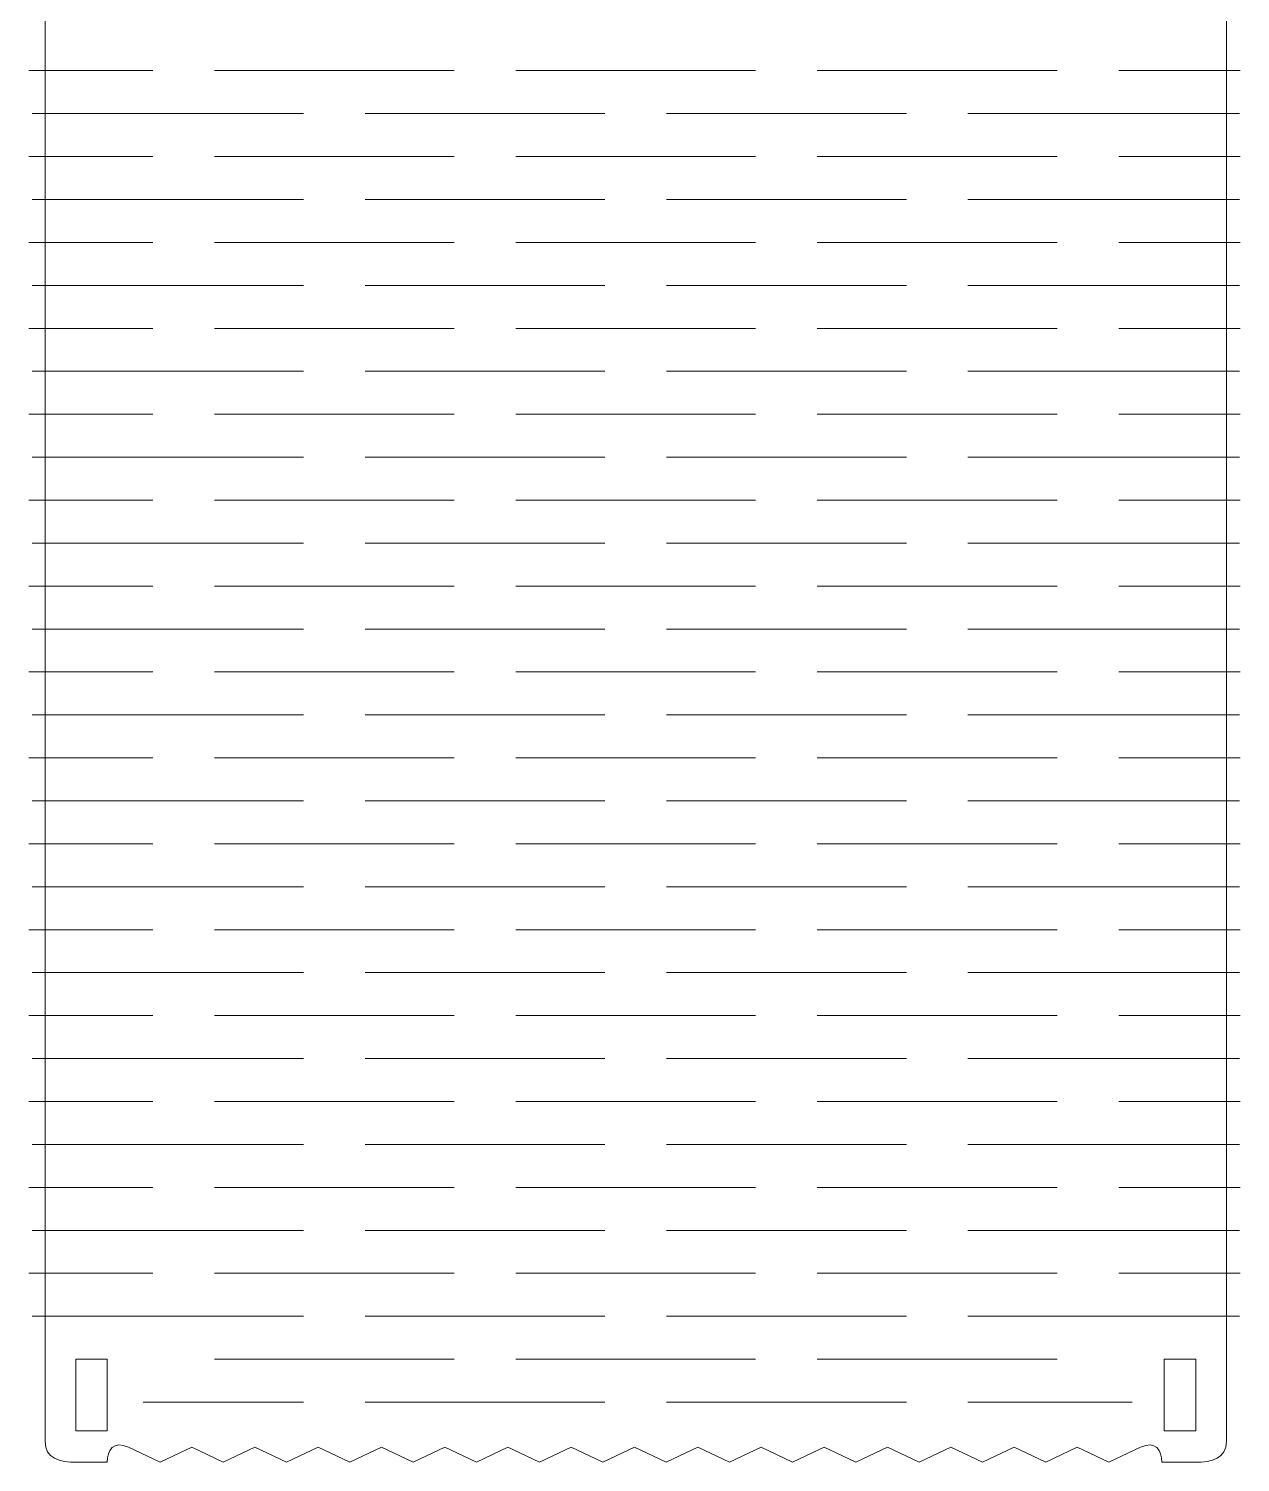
# Model space of a CAD drawing. Header units: centimetres. Extents: x -12.3 to 23.2, y 25.3 to 48.7.
# Drawn here: x 0.19 to 11.68, y 25.25 to 38.85 of the extents above; entities that cross this region are included whole.
import ezdxf

# ---------------------------------------------------------------- set-up
doc = ezdxf.new("R2010")
doc.units = ezdxf.units.CM
doc.header["$MEASUREMENT"] = 0
doc.layers.add('layer 1', color=7, linetype='Continuous')

msp = doc.modelspace()

# ---------------------------------------------------------------- linework, layer by layer
at = {"layer": 'layer 1', "color": 250, "lineweight": 9}
for points, knots in [([(0.64816, 25.25068), (0.48294, 25.25068), (0.34816, 25.28545), (0.34816, 25.45068), (0.34816, 25.45068), (0.34816, 31.27668), (0.34816, 37.10268), (0.34816, 42.92868)], [0, 0, 0, 0, 0.33333333, 0.33333333, 0.33333333, 0.33333333, 1, 1, 1, 1]), ([(11.54815, 42.92868), (11.54815, 37.10268), (11.54815, 31.27668), (11.54815, 25.45068), (11.54815, 25.45068), (11.54815, 25.28545), (11.41337, 25.25068), (11.24815, 25.25068)], [0, 0, 0, 0, 0.33333333, 0.33333333, 0.33333333, 0.33333333, 1, 1, 1, 1]), ([(0.63816, 25.55068), (0.63816, 25.55068), (0.93816, 25.55068), (0.93816, 25.55068), (0.93816, 25.55068), (0.93816, 25.55068), (0.93816, 26.22856), (0.93816, 26.22856), (0.93816, 26.22856), (0.93816, 26.22856), (0.63816, 26.22856), (0.63816, 26.22856), (0.63816, 26.22856), (0.63816, 26.22856), (0.63816, 25.55068), (0.63816, 25.55068)], [0, 0, 0, 0, 0.2, 0.2, 0.2, 0.2, 0.4, 0.4, 0.4, 0.4, 0.6, 0.6, 0.6, 0.6, 1, 1, 1, 1]), ([(11.25816, 26.22856), (11.25816, 26.22856), (10.95816, 26.22856), (10.95816, 26.22856), (10.95816, 26.22856), (10.95816, 26.22856), (10.95816, 25.55068), (10.95816, 25.55068), (10.95816, 25.55068), (10.95816, 25.55068), (11.25816, 25.55068), (11.25816, 25.55068), (11.25816, 25.55068), (11.25816, 25.55068), (11.25816, 26.22856), (11.25816, 26.22856)], [0, 0, 0, 0, 0.2, 0.2, 0.2, 0.2, 0.4, 0.4, 0.4, 0.4, 0.6, 0.6, 0.6, 0.6, 1, 1, 1, 1]), ([(10.73461, 25.39329), (10.73461, 25.39329), (10.43472, 25.25068), (10.43472, 25.25068), (10.43472, 25.25068), (10.43472, 25.25068), (10.13484, 25.39329), (10.13484, 25.39329), (10.13484, 25.39329), (10.13484, 25.39329), (9.83496, 25.25068), (9.83496, 25.25068), (9.83496, 25.25068), (9.83496, 25.25068), (9.53508, 25.39329), (9.53508, 25.39329), (9.53508, 25.39329), (9.53508, 25.39329), (9.23519, 25.25068), (9.23519, 25.25068), (9.23519, 25.25068), (9.23519, 25.25068), (8.93531, 25.39329), (8.93531, 25.39329), (8.93531, 25.39329), (8.93531, 25.39329), (8.63543, 25.25068), (8.63543, 25.25068), (8.63543, 25.25068), (8.63543, 25.25068), (8.33555, 25.39329), (8.33555, 25.39329), (8.33555, 25.39329), (8.33555, 25.39329), (8.03566, 25.25068), (8.03566, 25.25068), (8.03566, 25.25068), (8.03566, 25.25068), (7.73578, 25.39329), (7.73578, 25.39329), (7.73578, 25.39329), (7.73578, 25.39329), (7.4359, 25.25068), (7.4359, 25.25068), (7.4359, 25.25068), (7.4359, 25.25068), (7.13602, 25.39329), (7.13602, 25.39329), (7.13602, 25.39329), (7.13602, 25.39329), (6.83614, 25.25068), (6.83614, 25.25068), (6.83614, 25.25068), (6.83614, 25.25068), (6.53626, 25.39329), (6.53626, 25.39329), (6.53626, 25.39329), (6.53626, 25.39329), (6.23638, 25.25068), (6.23638, 25.25068), (6.23638, 25.25068), (6.23638, 25.25068), (5.9365, 25.39329), (5.9365, 25.39329), (5.9365, 25.39329), (5.9365, 25.39329), (5.63661, 25.25068), (5.63661, 25.25068), (5.63661, 25.25068), (5.63661, 25.25068), (5.33673, 25.39329), (5.33673, 25.39329), (5.33673, 25.39329), (5.33673, 25.39329), (5.03685, 25.25068), (5.03685, 25.25068), (5.03685, 25.25068), (5.03685, 25.25068), (4.73697, 25.39329), (4.73697, 25.39329), (4.73697, 25.39329), (4.73697, 25.39329), (4.43709, 25.25068), (4.43709, 25.25068), (4.43709, 25.25068), (4.43709, 25.25068), (4.13721, 25.39329), (4.13721, 25.39329), (4.13721, 25.39329), (4.13721, 25.39329), (3.83733, 25.25068), (3.83733, 25.25068), (3.83733, 25.25068), (3.83733, 25.25068), (3.53745, 25.39329), (3.53745, 25.39329), (3.53745, 25.39329), (3.53745, 25.39329), (3.23756, 25.25068), (3.23756, 25.25068), (3.23756, 25.25068), (3.23756, 25.25068), (2.93768, 25.39329), (2.93768, 25.39329), (2.93768, 25.39329), (2.93768, 25.39329), (2.6378, 25.25068), (2.6378, 25.25068), (2.6378, 25.25068), (2.6378, 25.25068), (2.33792, 25.39329), (2.33792, 25.39329), (2.33792, 25.39329), (2.33792, 25.39329), (2.03804, 25.25068), (2.03804, 25.25068), (2.03804, 25.25068), (2.03804, 25.25068), (1.73816, 25.39329), (1.73816, 25.39329), (1.73816, 25.39329), (1.73816, 25.39329), (1.43828, 25.25068), (1.43828, 25.25068), (1.43828, 25.25068), (1.43828, 25.25068), (1.1384, 25.39329), (1.1384, 25.39329)], [0, 0, 0, 0, 0.03030303, 0.03030303, 0.03030303, 0.03030303, 0.06060606, 0.06060606, 0.06060606, 0.06060606, 0.09090909, 0.09090909, 0.09090909, 0.09090909, 0.12121212, 0.12121212, 0.12121212, 0.12121212, 0.15151515, 0.15151515, 0.15151515, 0.15151515, 0.18181818, 0.18181818, 0.18181818, 0.18181818, 0.21212121, 0.21212121, 0.21212121, 0.21212121, 0.24242424, 0.24242424, 0.24242424, 0.24242424, 0.27272727, 0.27272727, 0.27272727, 0.27272727, 0.3030303, 0.3030303, 0.3030303, 0.3030303, 0.33333333, 0.33333333, 0.33333333, 0.33333333, 0.36363636, 0.36363636, 0.36363636, 0.36363636, 0.39393939, 0.39393939, 0.39393939, 0.39393939, 0.42424242, 0.42424242, 0.42424242, 0.42424242, 0.45454545, 0.45454545, 0.45454545, 0.45454545, 0.48484848, 0.48484848, 0.48484848, 0.48484848, 0.51515152, 0.51515152, 0.51515152, 0.51515152, 0.54545455, 0.54545455, 0.54545455, 0.54545455, 0.57575758, 0.57575758, 0.57575758, 0.57575758, 0.60606061, 0.60606061, 0.60606061, 0.60606061, 0.63636364, 0.63636364, 0.63636364, 0.63636364, 0.66666667, 0.66666667, 0.66666667, 0.66666667, 0.6969697, 0.6969697, 0.6969697, 0.6969697, 0.72727273, 0.72727273, 0.72727273, 0.72727273, 0.75757576, 0.75757576, 0.75757576, 0.75757576, 0.78787879, 0.78787879, 0.78787879, 0.78787879, 0.81818182, 0.81818182, 0.81818182, 0.81818182, 0.84848485, 0.84848485, 0.84848485, 0.84848485, 0.87878788, 0.87878788, 0.87878788, 0.87878788, 0.90909091, 0.90909091, 0.90909091, 0.90909091, 0.93939394, 0.93939394, 0.93939394, 0.93939394, 1, 1, 1, 1])]:
    msp.add_open_spline(points, degree=3, knots=knots, dxfattribs=at)
for points in [[(1.36905, 38.44816), (1.36905, 38.44816), (0.19255, 38.44816), (0.19255, 38.44816)], [(4.22711, 38.44816), (4.22711, 38.44816), (1.95308, 38.44816), (1.95308, 38.44816)], [(7.08517, 38.44816), (7.08517, 38.44816), (4.81114, 38.44816), (4.81114, 38.44816)], [(9.94323, 38.44816), (9.94323, 38.44816), (7.6692, 38.44816), (7.6692, 38.44816)], [(11.68047, 38.44816), (11.68047, 38.44816), (10.52726, 38.44816), (10.52726, 38.44816)], [(2.79808, 38.04084), (2.79808, 38.04084), (0.22405, 38.04084), (0.22405, 38.04084)], [(5.65614, 38.04084), (5.65614, 38.04084), (3.38211, 38.04084), (3.38211, 38.04084)], [(8.5142, 38.04084), (8.5142, 38.04084), (6.24017, 38.04084), (6.24017, 38.04084)], [(11.67226, 38.04084), (11.67226, 38.04084), (9.09823, 38.04084), (9.09823, 38.04084)], [(1.36905, 37.63352), (1.36905, 37.63352), (0.19255, 37.63352), (0.19255, 37.63352)], [(4.22711, 37.63352), (4.22711, 37.63352), (1.95308, 37.63352), (1.95308, 37.63352)], [(7.08517, 37.63352), (7.08517, 37.63352), (4.81114, 37.63352), (4.81114, 37.63352)], [(9.94323, 37.63352), (9.94323, 37.63352), (7.6692, 37.63352), (7.6692, 37.63352)], [(11.68047, 37.63352), (11.68047, 37.63352), (10.52726, 37.63352), (10.52726, 37.63352)], [(2.79808, 37.2262), (2.79808, 37.2262), (0.22405, 37.2262), (0.22405, 37.2262)], [(5.65614, 37.2262), (5.65614, 37.2262), (3.38211, 37.2262), (3.38211, 37.2262)], [(8.5142, 37.2262), (8.5142, 37.2262), (6.24017, 37.2262), (6.24017, 37.2262)], [(11.67226, 37.2262), (11.67226, 37.2262), (9.09823, 37.2262), (9.09823, 37.2262)], [(1.36905, 36.81888), (1.36905, 36.81888), (0.19255, 36.81888), (0.19255, 36.81888)], [(4.22711, 36.81888), (4.22711, 36.81888), (1.95308, 36.81888), (1.95308, 36.81888)], [(7.08517, 36.81888), (7.08517, 36.81888), (4.81114, 36.81888), (4.81114, 36.81888)], [(9.94323, 36.81888), (9.94323, 36.81888), (7.6692, 36.81888), (7.6692, 36.81888)], [(11.68047, 36.81888), (11.68047, 36.81888), (10.52726, 36.81888), (10.52726, 36.81888)], [(2.79808, 36.41156), (2.79808, 36.41156), (0.22405, 36.41156), (0.22405, 36.41156)], [(5.65614, 36.41156), (5.65614, 36.41156), (3.38211, 36.41156), (3.38211, 36.41156)], [(8.5142, 36.41156), (8.5142, 36.41156), (6.24017, 36.41156), (6.24017, 36.41156)], [(11.67226, 36.41156), (11.67226, 36.41156), (9.09823, 36.41156), (9.09823, 36.41156)], [(1.36905, 36.00424), (1.36905, 36.00424), (0.19255, 36.00424), (0.19255, 36.00424)], [(4.22711, 36.00424), (4.22711, 36.00424), (1.95308, 36.00424), (1.95308, 36.00424)], [(7.08517, 36.00424), (7.08517, 36.00424), (4.81114, 36.00424), (4.81114, 36.00424)], [(9.94323, 36.00424), (9.94323, 36.00424), (7.6692, 36.00424), (7.6692, 36.00424)], [(11.68047, 36.00424), (11.68047, 36.00424), (10.52726, 36.00424), (10.52726, 36.00424)], [(2.79808, 35.59692), (2.79808, 35.59692), (0.22405, 35.59692), (0.22405, 35.59692)], [(5.65614, 35.59692), (5.65614, 35.59692), (3.38211, 35.59692), (3.38211, 35.59692)], [(8.5142, 35.59692), (8.5142, 35.59692), (6.24017, 35.59692), (6.24017, 35.59692)], [(11.67226, 35.59692), (11.67226, 35.59692), (9.09823, 35.59692), (9.09823, 35.59692)], [(1.36905, 35.1896), (1.36905, 35.1896), (0.19255, 35.1896), (0.19255, 35.1896)], [(4.22711, 35.1896), (4.22711, 35.1896), (1.95308, 35.1896), (1.95308, 35.1896)], [(7.08517, 35.1896), (7.08517, 35.1896), (4.81114, 35.1896), (4.81114, 35.1896)], [(9.94323, 35.1896), (9.94323, 35.1896), (7.6692, 35.1896), (7.6692, 35.1896)], [(11.68047, 35.1896), (11.68047, 35.1896), (10.52726, 35.1896), (10.52726, 35.1896)], [(2.79808, 34.78228), (2.79808, 34.78228), (0.22405, 34.78228), (0.22405, 34.78228)], [(5.65614, 34.78228), (5.65614, 34.78228), (3.38211, 34.78228), (3.38211, 34.78228)], [(8.5142, 34.78228), (8.5142, 34.78228), (6.24017, 34.78228), (6.24017, 34.78228)], [(11.67226, 34.78228), (11.67226, 34.78228), (9.09823, 34.78228), (9.09823, 34.78228)], [(1.36905, 34.37496), (1.36905, 34.37496), (0.19255, 34.37496), (0.19255, 34.37496)], [(4.22711, 34.37496), (4.22711, 34.37496), (1.95308, 34.37496), (1.95308, 34.37496)], [(7.08517, 34.37496), (7.08517, 34.37496), (4.81114, 34.37496), (4.81114, 34.37496)], [(9.94323, 34.37496), (9.94323, 34.37496), (7.6692, 34.37496), (7.6692, 34.37496)], [(11.68047, 34.37496), (11.68047, 34.37496), (10.52726, 34.37496), (10.52726, 34.37496)], [(2.79808, 33.96764), (2.79808, 33.96764), (0.22405, 33.96764), (0.22405, 33.96764)], [(5.65614, 33.96764), (5.65614, 33.96764), (3.38211, 33.96764), (3.38211, 33.96764)], [(8.5142, 33.96764), (8.5142, 33.96764), (6.24017, 33.96764), (6.24017, 33.96764)], [(11.67226, 33.96764), (11.67226, 33.96764), (9.09823, 33.96764), (9.09823, 33.96764)], [(1.36905, 33.56032), (1.36905, 33.56032), (0.19255, 33.56032), (0.19255, 33.56032)], [(4.22711, 33.56032), (4.22711, 33.56032), (1.95308, 33.56032), (1.95308, 33.56032)], [(7.08517, 33.56032), (7.08517, 33.56032), (4.81114, 33.56032), (4.81114, 33.56032)], [(9.94323, 33.56032), (9.94323, 33.56032), (7.6692, 33.56032), (7.6692, 33.56032)], [(11.68047, 33.56032), (11.68047, 33.56032), (10.52726, 33.56032), (10.52726, 33.56032)], [(2.79808, 33.153), (2.79808, 33.153), (0.22405, 33.153), (0.22405, 33.153)], [(5.65614, 33.153), (5.65614, 33.153), (3.38211, 33.153), (3.38211, 33.153)], [(8.5142, 33.153), (8.5142, 33.153), (6.24017, 33.153), (6.24017, 33.153)], [(11.67226, 33.153), (11.67226, 33.153), (9.09823, 33.153), (9.09823, 33.153)], [(1.36905, 32.74568), (1.36905, 32.74568), (0.19255, 32.74568), (0.19255, 32.74568)], [(4.22711, 32.74568), (4.22711, 32.74568), (1.95308, 32.74568), (1.95308, 32.74568)], [(7.08517, 32.74568), (7.08517, 32.74568), (4.81114, 32.74568), (4.81114, 32.74568)], [(9.94323, 32.74568), (9.94323, 32.74568), (7.6692, 32.74568), (7.6692, 32.74568)], [(11.68047, 32.74568), (11.68047, 32.74568), (10.52726, 32.74568), (10.52726, 32.74568)], [(2.79808, 32.33836), (2.79808, 32.33836), (0.22405, 32.33836), (0.22405, 32.33836)], [(5.65614, 32.33836), (5.65614, 32.33836), (3.38211, 32.33836), (3.38211, 32.33836)], [(8.5142, 32.33836), (8.5142, 32.33836), (6.24017, 32.33836), (6.24017, 32.33836)], [(11.67226, 32.33836), (11.67226, 32.33836), (9.09823, 32.33836), (9.09823, 32.33836)], [(1.36905, 31.93104), (1.36905, 31.93104), (0.19255, 31.93104), (0.19255, 31.93104)], [(4.22711, 31.93104), (4.22711, 31.93104), (1.95308, 31.93104), (1.95308, 31.93104)], [(7.08517, 31.93104), (7.08517, 31.93104), (4.81114, 31.93104), (4.81114, 31.93104)], [(9.94323, 31.93104), (9.94323, 31.93104), (7.6692, 31.93104), (7.6692, 31.93104)], [(11.68047, 31.93104), (11.68047, 31.93104), (10.52726, 31.93104), (10.52726, 31.93104)], [(2.79808, 31.52372), (2.79808, 31.52372), (0.22405, 31.52372), (0.22405, 31.52372)], [(5.65614, 31.52372), (5.65614, 31.52372), (3.38211, 31.52372), (3.38211, 31.52372)], [(8.5142, 31.52372), (8.5142, 31.52372), (6.24017, 31.52372), (6.24017, 31.52372)], [(11.67226, 31.52372), (11.67226, 31.52372), (9.09823, 31.52372), (9.09823, 31.52372)], [(1.36905, 31.1164), (1.36905, 31.1164), (0.19255, 31.1164), (0.19255, 31.1164)], [(4.22711, 31.1164), (4.22711, 31.1164), (1.95308, 31.1164), (1.95308, 31.1164)], [(7.08517, 31.1164), (7.08517, 31.1164), (4.81114, 31.1164), (4.81114, 31.1164)], [(9.94323, 31.1164), (9.94323, 31.1164), (7.6692, 31.1164), (7.6692, 31.1164)], [(11.68047, 31.1164), (11.68047, 31.1164), (10.52726, 31.1164), (10.52726, 31.1164)], [(2.79808, 30.70908), (2.79808, 30.70908), (0.22405, 30.70908), (0.22405, 30.70908)], [(5.65614, 30.70908), (5.65614, 30.70908), (3.38211, 30.70908), (3.38211, 30.70908)], [(8.5142, 30.70908), (8.5142, 30.70908), (6.24017, 30.70908), (6.24017, 30.70908)], [(11.67226, 30.70908), (11.67226, 30.70908), (9.09823, 30.70908), (9.09823, 30.70908)], [(1.36905, 30.30176), (1.36905, 30.30176), (0.19255, 30.30176), (0.19255, 30.30176)], [(4.22711, 30.30176), (4.22711, 30.30176), (1.95308, 30.30176), (1.95308, 30.30176)], [(7.08517, 30.30176), (7.08517, 30.30176), (4.81114, 30.30176), (4.81114, 30.30176)], [(9.94323, 30.30176), (9.94323, 30.30176), (7.6692, 30.30176), (7.6692, 30.30176)], [(11.68047, 30.30176), (11.68047, 30.30176), (10.52726, 30.30176), (10.52726, 30.30176)], [(2.79808, 29.89444), (2.79808, 29.89444), (0.22405, 29.89444), (0.22405, 29.89444)], [(5.65614, 29.89444), (5.65614, 29.89444), (3.38211, 29.89444), (3.38211, 29.89444)], [(8.5142, 29.89444), (8.5142, 29.89444), (6.24017, 29.89444), (6.24017, 29.89444)], [(11.67226, 29.89444), (11.67226, 29.89444), (9.09823, 29.89444), (9.09823, 29.89444)], [(1.36905, 29.48712), (1.36905, 29.48712), (0.19255, 29.48712), (0.19255, 29.48712)], [(4.22711, 29.48712), (4.22711, 29.48712), (1.95308, 29.48712), (1.95308, 29.48712)], [(7.08517, 29.48712), (7.08517, 29.48712), (4.81114, 29.48712), (4.81114, 29.48712)], [(9.94323, 29.48712), (9.94323, 29.48712), (7.6692, 29.48712), (7.6692, 29.48712)], [(11.68047, 29.48712), (11.68047, 29.48712), (10.52726, 29.48712), (10.52726, 29.48712)], [(2.79808, 29.0798), (2.79808, 29.0798), (0.22405, 29.0798), (0.22405, 29.0798)], [(5.65614, 29.0798), (5.65614, 29.0798), (3.38211, 29.0798), (3.38211, 29.0798)], [(8.5142, 29.0798), (8.5142, 29.0798), (6.24017, 29.0798), (6.24017, 29.0798)], [(11.67226, 29.0798), (11.67226, 29.0798), (9.09823, 29.0798), (9.09823, 29.0798)], [(1.36905, 28.67248), (1.36905, 28.67248), (0.19255, 28.67248), (0.19255, 28.67248)], [(4.22711, 28.67248), (4.22711, 28.67248), (1.95308, 28.67248), (1.95308, 28.67248)], [(7.08517, 28.67248), (7.08517, 28.67248), (4.81114, 28.67248), (4.81114, 28.67248)], [(9.94323, 28.67248), (9.94323, 28.67248), (7.6692, 28.67248), (7.6692, 28.67248)], [(11.68047, 28.67248), (11.68047, 28.67248), (10.52726, 28.67248), (10.52726, 28.67248)], [(2.79808, 28.26516), (2.79808, 28.26516), (0.22405, 28.26516), (0.22405, 28.26516)], [(5.65614, 28.26516), (5.65614, 28.26516), (3.38211, 28.26516), (3.38211, 28.26516)], [(8.5142, 28.26516), (8.5142, 28.26516), (6.24017, 28.26516), (6.24017, 28.26516)], [(11.67226, 28.26516), (11.67226, 28.26516), (9.09823, 28.26516), (9.09823, 28.26516)], [(1.36905, 27.85784), (1.36905, 27.85784), (0.19255, 27.85784), (0.19255, 27.85784)], [(4.22711, 27.85784), (4.22711, 27.85784), (1.95308, 27.85784), (1.95308, 27.85784)], [(7.08517, 27.85784), (7.08517, 27.85784), (4.81114, 27.85784), (4.81114, 27.85784)], [(9.94323, 27.85784), (9.94323, 27.85784), (7.6692, 27.85784), (7.6692, 27.85784)], [(11.68047, 27.85784), (11.68047, 27.85784), (10.52726, 27.85784), (10.52726, 27.85784)], [(2.79808, 27.45052), (2.79808, 27.45052), (0.22405, 27.45052), (0.22405, 27.45052)], [(5.65614, 27.45052), (5.65614, 27.45052), (3.38211, 27.45052), (3.38211, 27.45052)], [(8.5142, 27.45052), (8.5142, 27.45052), (6.24017, 27.45052), (6.24017, 27.45052)], [(11.67226, 27.45052), (11.67226, 27.45052), (9.09823, 27.45052), (9.09823, 27.45052)], [(1.36905, 27.0432), (1.36905, 27.0432), (0.19255, 27.0432), (0.19255, 27.0432)], [(4.22711, 27.0432), (4.22711, 27.0432), (1.95308, 27.0432), (1.95308, 27.0432)], [(7.08517, 27.0432), (7.08517, 27.0432), (4.81114, 27.0432), (4.81114, 27.0432)], [(9.94323, 27.0432), (9.94323, 27.0432), (7.6692, 27.0432), (7.6692, 27.0432)], [(11.68047, 27.0432), (11.68047, 27.0432), (10.52726, 27.0432), (10.52726, 27.0432)], [(2.79808, 26.63588), (2.79808, 26.63588), (0.22405, 26.63588), (0.22405, 26.63588)], [(5.65614, 26.63588), (5.65614, 26.63588), (3.38211, 26.63588), (3.38211, 26.63588)], [(8.5142, 26.63588), (8.5142, 26.63588), (6.24017, 26.63588), (6.24017, 26.63588)], [(11.67226, 26.63588), (11.67226, 26.63588), (9.09823, 26.63588), (9.09823, 26.63588)], [(4.22711, 26.22856), (4.22711, 26.22856), (1.95308, 26.22856), (1.95308, 26.22856)], [(7.08517, 26.22856), (7.08517, 26.22856), (4.81114, 26.22856), (4.81114, 26.22856)], [(9.94323, 26.22856), (9.94323, 26.22856), (7.6692, 26.22856), (7.6692, 26.22856)], [(2.79808, 25.82124), (2.79808, 25.82124), (1.27929, 25.82124), (1.27929, 25.82124)], [(5.65614, 25.82124), (5.65614, 25.82124), (3.38211, 25.82124), (3.38211, 25.82124)], [(8.5142, 25.82124), (8.5142, 25.82124), (6.24017, 25.82124), (6.24017, 25.82124)], [(10.65386, 25.82124), (10.65386, 25.82124), (9.09823, 25.82124), (9.09823, 25.82124)], [(1.1384, 25.39329), (0.99525, 25.46137), (0.93651, 25.36351), (0.93651, 25.25068)], [(10.93651, 25.25068), (10.93651, 25.36352), (10.87776, 25.46136), (10.73461, 25.39329)], [(0.93651, 25.25068), (0.93651, 25.25068), (0.64816, 25.25068), (0.64816, 25.25068)], [(11.24815, 25.25068), (11.24815, 25.25068), (10.93651, 25.25068), (10.93651, 25.25068)]]:
    msp.add_open_spline(points, degree=3, dxfattribs=at)

doc.saveas('drawing.dxf')
